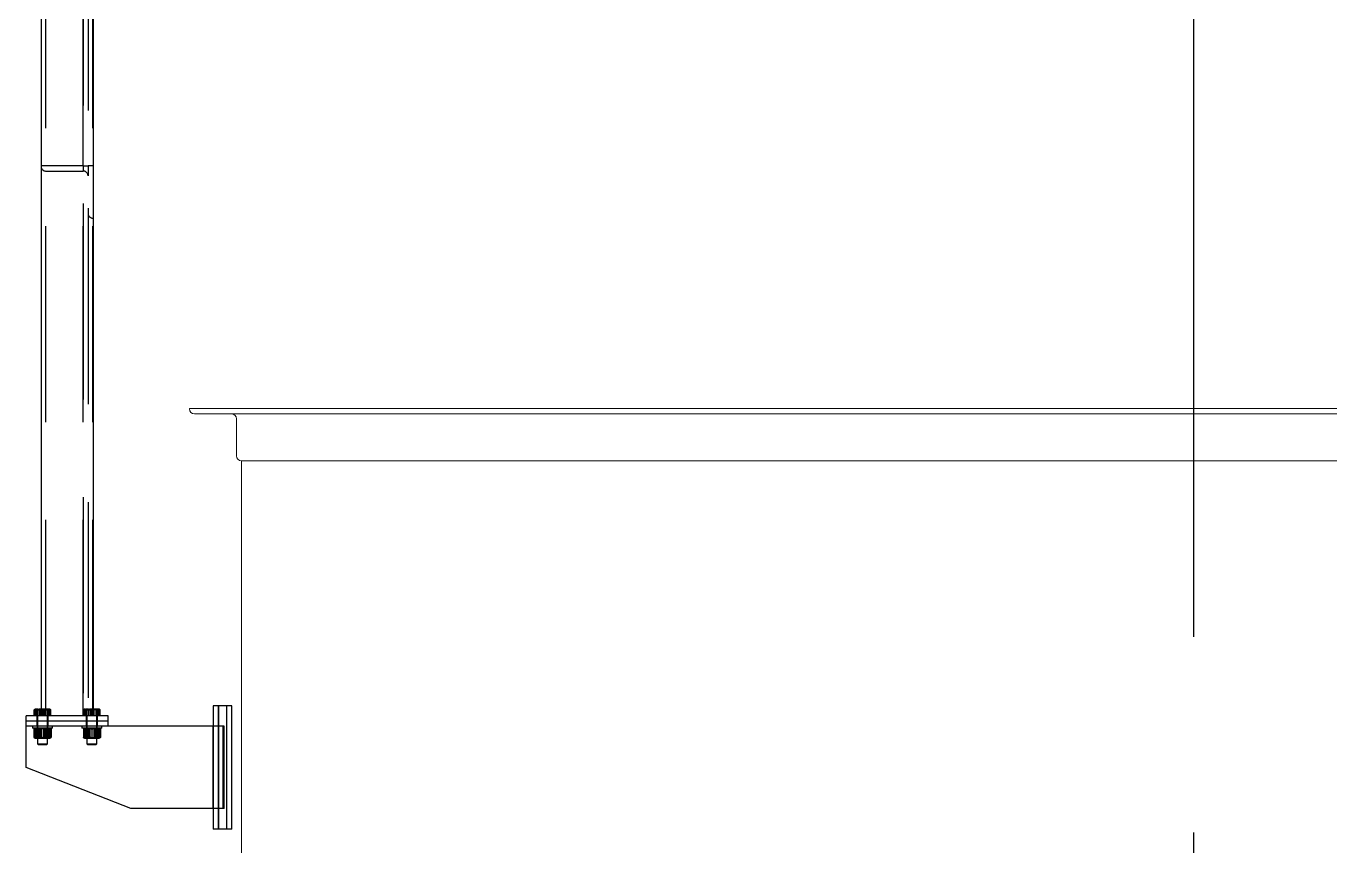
# Model space of a CAD drawing. Header units: metres. Extents: x 0 to 63075, y 0 to 44550.
# Drawn here: x 41104 to 42689, y 33520 to 34517 of the extents above; entities that cross this region are included whole.
import ezdxf

# ---------------------------------------------------------------- set-up
doc = ezdxf.new("R2010")
doc.units = ezdxf.units.M
doc.header["$LTSCALE"] = 75
doc.linetypes.add('CENTER2', pattern=[28.575, 19.05, -3.175, 3.175, -3.175])
doc.linetypes.add('HIDDEN2', pattern=[4.7625, 3.175, -1.5875])
for name, color, linetype in [('SC1', 7, 'CENTER2'), ('SDM', 7, 'Continuous'), ('SL1', 8, 'Continuous'), ('SL4', 4, 'Continuous'), ('ST1', 7, 'HIDDEN2')]:
    doc.layers.add(name, color=color, linetype=linetype)

# ---------------------------------------------------------------- blocks, each defined once
blk = doc.blocks.new('A$C5138bbe7')
at = {"layer": 'SL1', "lineweight": 0, "extrusion": (-6.89019e-16, 1, 0)}
for p, q in [((28891.2, 6621.7), (31110.5, 6621.7)), ((28891.2, 6621.7), (28891.2, 6621.3)), ((31093, 6615.3), (28897.2, 6615.3)), ((28948.4, 6609), (28948.4, 6564.2)), ((28954.4, 6558.2), (30936, 6558.2)), ((28954.7, 4821.7), (28954.7, 6558.2))]:
    blk.add_line(p, q, dxfattribs=at)
at = {"layer": 'SL1', "lineweight": 0, "extrusion": (0, 0, -1)}
for centre, radius, start, end in [((-28897.2, 6621.3), 6, 270, 0), ((-28942, 6609), 6.35, 90, 180), ((-28954.4, 6564.2), 6, 270, 0)]:
    blk.add_arc(centre, radius, start, end, dxfattribs=at)
blk = doc.blocks.new('A$C6e6623c1')
at = {"layer": 'SL4'}
for p, q in [((3849, 1481.4), (3849, 145.6)), ((3912.5, 1481.4), (3912.5, 145.6)), ((3840.4, 137.7), (3840.4, 144.8)), ((3841.7, 145.6), (3840.9, 145.2)), ((3841.7, 145.6), (3846.2, 145.6)), ((3841.7, 137.7), (3841.7, 144.8)), ((3855.2, 145.6), (3846.2, 145.6)), ((3850.7, 137.7), (3850.7, 144.8)), ((3859.7, 145.6), (3855.2, 145.6)), ((3859.7, 137.7), (3859.7, 144.8)), ((3900.9, 137.7), (3900.9, 144.8)), ((3901.7, 145.6), (3901.6, 145.6)), ((3901.9, 145.6), (3901.7, 145.6)), ((3901.9, 145.6), (3907.8, 145.6)), ((3902.9, 137.7), (3902.9, 144.8)), ((3916.6, 145.6), (3907.8, 145.6)), ((3912.7, 137.7), (3912.7, 144.8)), ((3919.7, 145.6), (3916.6, 145.6)), ((3919.9, 145.6), (3919.7, 145.6)), ((3920.5, 145.2), (3919.9, 145.6)), ((3920.5, 144.8), (3919.9, 145.5)), ((3920.5, 137.7), (3920.5, 144.8)), ((3921, 137.7), (3921, 144.8)), ((4058.1, 150), (4058.1, 125)), ((4058.6, 150), (4058.1, 150)), ((4058.6, 0), (4058.6, 150)), ((4064.2, 150), (4058.6, 150)), ((3830.7, 131.3), (3830.7, 137.7)), ((3930.7, 137.7), (3830.7, 137.7)), ((3830.7, 125), (3830.7, 131.3)), ((3930.7, 131.3), (3830.7, 131.3)), ((3930.7, 131.3), (3930.7, 137.7)), ((3930.7, 125), (3930.7, 131.3)), ((3830.7, 75), (3830.7, 125)), ((3930.7, 125), (3830.7, 125)), ((3838.7, 125), (3838.7, 122.5)), ((3862.7, 122.5), (3838.7, 122.5)), ((3841.7, 122.5), (3840.3, 121.7)), ((3840.3, 121.7), (3840.3, 111.3)), ((3840.3, 111.3), (3841.7, 110.5)), ((3845.5, 121.7), (3845.5, 111.3)), ((3855.9, 121.7), (3855.9, 111.3)), ((3861.1, 121.7), (3859.7, 122.5)), ((3859.7, 110.5), (3861.1, 111.3)), ((3861.1, 121.7), (3861.1, 111.3)), ((3862.7, 122.5), (3862.7, 125)), ((3898.7, 125), (3898.7, 122.5)), ((3898.9, 122.5), (3898.7, 122.5)), ((3922.7, 122.5), (3898.9, 122.5)), ((3901.2, 122.2), (3900.5, 121.7)), ((3900.5, 121.7), (3900.5, 111.3)), ((3901.2, 110.8), (3900.5, 111.3)), ((3901.7, 122.5), (3901.2, 122.2)), ((3907.3, 121.7), (3907.3, 111.3)), ((3917.5, 121.7), (3917.5, 111.3)), ((3920.3, 122.2), (3919.7, 122.5)), ((3920.3, 122.2), (3920.9, 121.7)), ((3920.9, 121.7), (3920.9, 111.3)), ((3922.7, 122.5), (3922.7, 125)), ((4058.2, 125), (3930.7, 125)), ((4058.2, 25), (4058.2, 125)), ((3841.7, 110.5), (3842.9, 110.5)), ((3850.7, 110.5), (3842.9, 110.5)), ((3844.7, 110.5), (3844.7, 103.7)), ((3844.7, 103.7), (3845.7, 102.7)), ((3844.7, 103.7), (3856.7, 103.7)), ((3845.7, 102.7), (3855.8, 102.7)), ((3850.7, 110.5), (3858.5, 110.5)), ((3855.8, 102.7), (3856.7, 103.7)), ((3856.7, 103.7), (3856.7, 110.5)), ((3858.5, 110.5), (3859.7, 110.5)), ((3901.2, 110.8), (3901.7, 110.5)), ((3901.7, 110.5), (3903.9, 110.5)), ((3912.4, 110.5), (3903.9, 110.5)), ((3904.7, 110.5), (3904.7, 103.7)), ((3904.7, 103.7), (3905.7, 102.7)), ((3904.7, 103.7), (3916.7, 103.7)), ((3905.7, 102.7), (3915.8, 102.7)), ((3912.4, 110.5), (3919.2, 110.5)), ((3915.8, 102.7), (3916.7, 103.7)), ((3916.7, 103.7), (3916.7, 110.5)), ((3919.2, 110.5), (3919.7, 110.5)), ((3919.7, 110.5), (3920.3, 110.8)), ((3958.2, 25), (3830.7, 75)), ((4058.2, 25), (3958.2, 25)), ((4058.1, 25), (4058.1, 0)), ((4058.6, 0), (4058.1, 0)), ((4064.2, 0), (4058.6, 0))]:
    blk.add_line(p, q, dxfattribs=at)
for points, knots in [([(3840.4, 144.8), (3840.5, 144.9), (3841, 145.3), (3841.4, 145.3), (3841.7, 145.4)], [0, 0, 0, 0, 0.30465, 1, 1, 1, 1]), ([(3841.7, 144.8), (3842.5, 145.1), (3843.9, 145.5), (3845.5, 145.6), (3846.2, 145.6)], [0, 0, 0, 0, 0.495458, 1, 1, 1, 1]), ([(3841.7, 145.6), (3841.7, 145.6), (3841.7, 145.6), (3841.7, 145.2), (3841.7, 144.8)], [0, 0, 0, 0, 0.220364, 1, 1, 1, 1]), ([(3846.2, 145.6), (3846.3, 145.6), (3847.1, 145.6), (3848.7, 145.5), (3850, 145.1), (3850.7, 144.8)], [0, 0, 0, 0, 0.07009, 0.530784, 1, 1, 1, 1]), ([(3850.7, 144.8), (3851.5, 145.1), (3852.9, 145.5), (3854.5, 145.6), (3855.2, 145.6)], [0, 0, 0, 0, 0.495458, 1, 1, 1, 1]), ([(3855.2, 145.6), (3855.3, 145.6), (3856.1, 145.6), (3857.7, 145.5), (3859, 145.1), (3859.7, 144.8)], [0, 0, 0, 0, 0.07009, 0.530784, 1, 1, 1, 1]), ([(3859.7, 144.8), (3859.7, 145.2), (3859.7, 145.6), (3859.7, 145.6), (3859.7, 145.6)], [0, 0, 0, 0, 0.779636, 1, 1, 1, 1]), ([(3900.9, 144.8), (3901, 144.9), (3901.3, 145.4), (3901.6, 145.5), (3901.9, 145.6)], [0, 0, 0, 0, 0.196353, 1, 1, 1, 1]), ([(3901.9, 145.6), (3902, 145.6), (3902.3, 145.6), (3902.6, 145.2), (3902.9, 144.8)], [0, 0, 0, 0, 0.220364, 1, 1, 1, 1]), ([(3902.9, 144.8), (3903.7, 145.1), (3905.3, 145.5), (3906.9, 145.6), (3907.8, 145.6)], [0, 0, 0, 0, 0.495458, 1, 1, 1, 1]), ([(3907.8, 145.6), (3907.9, 145.6), (3908.8, 145.6), (3910.4, 145.5), (3911.9, 145.1), (3912.7, 144.8)], [0, 0, 0, 0, 0.07009, 0.5307844, 1, 1, 1, 1]), ([(3912.7, 144.8), (3913.3, 145.1), (3914.6, 145.5), (3915.9, 145.6), (3916.6, 145.6)], [0, 0, 0, 0, 0.495458, 1, 1, 1, 1]), ([(3916.6, 145.6), (3916.7, 145.6), (3917.4, 145.6), (3918.7, 145.5), (3919.9, 145.1), (3920.5, 144.8)], [0, 0, 0, 0, 0.07009, 0.530784, 1, 1, 1, 1]), ([(3919.9, 145.4), (3920, 145.4), (3920.4, 145.3), (3920.7, 145.1), (3921, 144.8)], [0, 0, 0, 0, 0.1355705, 1, 1, 1, 1]), ([(3840.3, 121.7), (3840.8, 121.9), (3841.6, 122.4), (3842.5, 122.5), (3842.9, 122.5)], [0, 0, 0, 0, 0.495458, 1, 1, 1, 1]), ([(3840.3, 111.3), (3840.8, 111.1), (3841.6, 110.6), (3842.5, 110.5), (3842.9, 110.5)], [0, 0, 0, 0, 0.495458, 1, 1, 1, 1]), ([(3842.9, 122.5), (3843, 122.5), (3843.5, 122.5), (3844.3, 122.3), (3845.1, 121.9), (3845.5, 121.7)], [0, 0, 0, 0, 0.07009, 0.530784, 1, 1, 1, 1]), ([(3842.9, 110.5), (3843, 110.5), (3843.5, 110.5), (3844.3, 110.7), (3845.1, 111.1), (3845.5, 111.3)], [0, 0, 0, 0, 0.07009, 0.530784, 1, 1, 1, 1]), ([(3850.7, 122.5), (3850.3, 122.5), (3848.5, 122.4), (3846.8, 122), (3845.5, 121.7)], [0, 0, 0, 0, 0.268634, 1, 1, 1, 1]), ([(3850.7, 110.5), (3850.3, 110.5), (3848.5, 110.6), (3846.8, 111), (3845.5, 111.3)], [0, 0, 0, 0, 0.268634, 1, 1, 1, 1]), ([(3855.9, 121.7), (3855.5, 121.8), (3853.8, 122.3), (3852, 122.4), (3850.7, 122.5)], [0, 0, 0, 0, 0.257551, 1, 1, 1, 1]), ([(3855.9, 111.3), (3855.5, 111.2), (3853.8, 110.7), (3852, 110.6), (3850.7, 110.5)], [0, 0, 0, 0, 0.257551, 1, 1, 1, 1]), ([(3855.9, 121.7), (3856.3, 121.9), (3857.2, 122.4), (3858.1, 122.5), (3858.5, 122.5)], [0, 0, 0, 0, 0.495458, 1, 1, 1, 1]), ([(3855.9, 111.3), (3856.3, 111.1), (3857.2, 110.6), (3858.1, 110.5), (3858.5, 110.5)], [0, 0, 0, 0, 0.495458, 1, 1, 1, 1]), ([(3858.5, 122.5), (3858.6, 122.5), (3859, 122.5), (3859.9, 122.3), (3860.7, 121.9), (3861.1, 121.7)], [0, 0, 0, 0, 0.07009, 0.530784, 1, 1, 1, 1]), ([(3858.5, 110.5), (3858.6, 110.5), (3859, 110.5), (3859.9, 110.7), (3860.7, 111.1), (3861.1, 111.3)], [0, 0, 0, 0, 0.07009, 0.530784, 1, 1, 1, 1]), ([(3900.5, 121.7), (3901.1, 121.9), (3902.2, 122.4), (3903.3, 122.5), (3903.9, 122.5)], [0, 0, 0, 0, 0.495458, 1, 1, 1, 1]), ([(3900.5, 111.3), (3901.1, 111.1), (3902.2, 110.6), (3903.3, 110.5), (3903.9, 110.5)], [0, 0, 0, 0, 0.495458, 1, 1, 1, 1]), ([(3903.9, 122.5), (3904, 122.5), (3904.6, 122.5), (3905.8, 122.3), (3906.8, 121.9), (3907.3, 121.7)], [0, 0, 0, 0, 0.07009, 0.530784, 1, 1, 1, 1]), ([(3903.9, 110.5), (3904, 110.5), (3904.6, 110.5), (3905.8, 110.7), (3906.8, 111.1), (3907.3, 111.3)], [0, 0, 0, 0, 0.07009, 0.530784, 1, 1, 1, 1]), ([(3912.4, 122.5), (3912, 122.5), (3910.2, 122.4), (3908.5, 122), (3907.3, 121.7)], [0, 0, 0, 0, 0.268634, 1, 1, 1, 1]), ([(3912.4, 110.5), (3912, 110.5), (3910.2, 110.6), (3908.5, 111), (3907.3, 111.3)], [0, 0, 0, 0, 0.268634, 1, 1, 1, 1]), ([(3917.5, 121.7), (3917.1, 121.8), (3915.4, 122.3), (3913.7, 122.4), (3912.4, 122.5)], [0, 0, 0, 0, 0.257551, 1, 1, 1, 1]), ([(3917.5, 111.3), (3917.1, 111.2), (3915.4, 110.7), (3913.7, 110.6), (3912.4, 110.5)], [0, 0, 0, 0, 0.257551, 1, 1, 1, 1]), ([(3917.5, 121.7), (3917.8, 121.9), (3918.4, 122.4), (3918.9, 122.5), (3919.2, 122.5)], [0, 0, 0, 0, 0.495458, 1, 1, 1, 1]), ([(3917.5, 111.3), (3917.8, 111.1), (3918.4, 110.6), (3918.9, 110.5), (3919.2, 110.5)], [0, 0, 0, 0, 0.495458, 1, 1, 1, 1]), ([(3919.2, 110.5), (3919.3, 110.5), (3919.6, 110.5), (3920.2, 110.7), (3920.7, 111.1), (3920.9, 111.3)], [0, 0, 0, 0, 0.07009, 0.530784, 1, 1, 1, 1])]:
    blk.add_open_spline(points, degree=3, knots=knots, dxfattribs=at)
at = {"layer": 'ST1'}
for p, q in [((3854.8, 137.7), (3854.8, 1475)), ((3900.3, 1475), (3900.3, 137.7)), ((3900.3, 806.3), (3900.3, 1475)), ((3906.1, 1469.2), (3906.1, 137.7)), ((3912, 137.7), (3912, 1417.8)), ((3900.3, 806.3), (3849, 806.3)), ((3854.8, 800), (3900.3, 800)), ((3900.3, 806.3), (3900.3, 800)), ((3900.3, 806.3), (3906.1, 806.3)), ((3900.3, 137.7), (3900.3, 800)), ((3906.1, 806.3), (3906.1, 794.2)), ((3912.5, 806.3), (3906.1, 806.3)), ((3912, 742.9), (3912.5, 742.9)), ((3840.7, 137.7), (3840.7, 144.8)), ((3841, 137.7), (3841, 144.8)), ((3841.7, 145.4), (3842.5, 145.6)), ((3842.7, 137.7), (3842.7, 144.8)), ((3843.3, 137.7), (3843.3, 144.8)), ((3844.5, 137.7), (3844.5, 144.8)), ((3846.6, 137.7), (3846.6, 144.8)), ((3848.1, 137.7), (3848.1, 144.8)), ((3849, 145.6), (3849, 137.7)), ((3849, 137.7), (3849, 144.8)), ((3852.4, 137.7), (3852.4, 144.8)), ((3853.4, 137.7), (3853.4, 144.8)), ((3854.8, 137.7), (3854.8, 144.8)), ((3856.9, 137.7), (3856.9, 144.8)), ((3858.1, 137.7), (3858.1, 144.8)), ((3858.8, 137.7), (3858.8, 144.8)), ((3860, 145.5), (3859.4, 145.6)), ((3860.5, 145.2), (3859.7, 145.6)), ((3860.4, 137.7), (3860.4, 144.8)), ((3860.8, 137.7), (3860.8, 144.8)), ((3861, 137.7), (3861, 144.8)), ((3901.2, 145.2), (3900.4, 144.8)), ((3900.4, 137.7), (3900.4, 144.8)), ((3900.4, 137.7), (3900.4, 144.8)), ((3901.6, 145.6), (3900.9, 145.2)), ((3901.4, 137.7), (3901.4, 144.8)), ((3902.1, 137.7), (3902.1, 144.8)), ((3904.2, 145), (3904.5, 144.8)), ((3904.5, 137.7), (3904.5, 144.8)), ((3904.5, 137.7), (3904.5, 144.8)), ((3906.6, 137.7), (3906.6, 144.8)), ((3906.6, 137.7), (3906.6, 144.8)), ((3911.8, 145.6), (3908, 145.2)), ((3908.8, 137.7), (3908.8, 144.8)), ((3910.1, 137.7), (3910.1, 144.8)), ((3911.3, 145.5), (3914.8, 144.8)), ((3911.4, 137.7), (3911.4, 144.8)), ((3912.5, 145.6), (3912.5, 137.7)), ((3914.8, 137.7), (3914.8, 144.8)), ((3914.8, 137.7), (3914.8, 144.8)), ((3917.2, 145), (3917, 144.8)), ((3917, 137.7), (3917, 144.8)), ((3917, 137.7), (3917, 144.8)), ((3918.6, 137.7), (3918.6, 144.8)), ((3919.4, 137.7), (3919.4, 144.8)), ((3919.7, 145.6), (3919.7, 145.6)), ((3920, 137.7), (3920, 144.8)), ((3921, 137.7), (3921, 144.8)), ((4065, 150), (4064.2, 150)), ((4064.4, 150), (4064.4, 0)), ((4065, 0), (4065, 150)), ((4081.1, 150), (4065, 150)), ((4074.9, 0), (4074.9, 150)), ((4081.1, 0), (4081.1, 150)), ((3843.7, 137.7), (3843.7, 131.3)), ((3843.7, 131.3), (3843.7, 125)), ((3844.7, 137.7), (3844.7, 110.5)), ((3856.7, 110.5), (3856.7, 137.7)), ((3857.7, 131.3), (3857.7, 137.7)), ((3857.7, 125), (3857.7, 131.3)), ((3903.7, 137.7), (3903.7, 131.3)), ((3903.7, 131.3), (3903.7, 125)), ((3904.7, 137.7), (3904.7, 110.5)), ((3916.7, 110.5), (3916.7, 137.7)), ((3917.7, 131.3), (3917.7, 137.7)), ((3917.7, 125), (3917.7, 131.3)), ((3840.5, 121.7), (3840.5, 111.3)), ((3840.7, 121.7), (3840.7, 111.3)), ((3841.2, 121.7), (3841.2, 111.3)), ((3842.4, 121.7), (3842.4, 111.3)), ((3843.4, 121.7), (3843.4, 111.3)), ((3844.1, 121.7), (3844.1, 111.3)), ((3844.2, 125), (3844.2, 122.5)), ((3850.7, 122.5), (3844.7, 122.5)), ((3844.7, 122.5), (3844.7, 122.5)), ((3844.7, 122.5), (3845.6, 121.8)), ((3845.6, 111.1), (3844.7, 110.5)), ((3855.8, 121.8), (3845.6, 121.8)), ((3845.6, 121.8), (3845.6, 111.1)), ((3845.6, 111.1), (3850.7, 111.1)), ((3847.1, 121.7), (3847.1, 111.3)), ((3848, 121.7), (3848, 111.3)), ((3849.5, 121.7), (3849.5, 111.3)), ((3856.7, 122.5), (3850.7, 122.5)), ((3850.7, 111.1), (3855.8, 111.1)), ((3851.9, 121.7), (3851.9, 111.3)), ((3853.5, 121.7), (3853.5, 111.3)), ((3854.4, 121.7), (3854.4, 111.3)), ((3855.8, 121.8), (3856.7, 122.5)), ((3855.8, 111.1), (3855.8, 121.8)), ((3856.7, 110.5), (3855.8, 111.1)), ((3856.7, 122.5), (3856.7, 122.5)), ((3858.7, 122.3), (3857.1, 122.5)), ((3857.2, 122.5), (3857.2, 125)), ((3857.3, 121.7), (3857.3, 111.3)), ((3858, 121.7), (3858, 111.3)), ((3859.1, 121.7), (3859.1, 111.3)), ((3860.8, 121.7), (3859.2, 122.2)), ((3860.8, 111.3), (3859.2, 110.8)), ((3860.3, 121.7), (3860.3, 111.3)), ((3860.8, 121.7), (3860.8, 111.3)), ((3861, 121.7), (3861, 111.3)), ((3900.4, 121.7), (3900.4, 111.3)), ((3901.2, 122.2), (3900.7, 121.9)), ((3900.7, 111.1), (3901.2, 110.8)), ((3901.2, 121.7), (3901.2, 111.3)), ((3901.2, 121.7), (3901.2, 111.3)), ((3902.6, 121.8), (3902.4, 121.7)), ((3902.4, 121.7), (3902.4, 111.3)), ((3902.4, 121.7), (3902.4, 111.3)), ((3902.6, 111.2), (3902.4, 111.3)), ((3903.9, 121.7), (3903.9, 111.3)), ((3904.2, 125), (3904.2, 122.5)), ((3911.9, 122.5), (3904.7, 122.5)), ((3904.7, 122.5), (3905.6, 121.8)), ((3904.7, 122.5), (3904.7, 122.5)), ((3905.6, 111.1), (3904.7, 110.5)), ((3905, 121.7), (3905, 111.3)), ((3915.8, 121.8), (3905.6, 121.8)), ((3905.6, 121.8), (3905.6, 111.1)), ((3905.6, 111.1), (3911.7, 111.1)), ((3906.1, 121.7), (3906.1, 111.3)), ((3908.2, 122.1), (3909.5, 121.7)), ((3908.2, 110.9), (3909.5, 111.3)), ((3909.5, 121.7), (3909.9, 121.8)), ((3909.5, 121.7), (3909.5, 111.3)), ((3909.5, 121.7), (3909.5, 111.3)), ((3909.5, 111.3), (3909.9, 111.2)), ((3912, 121.7), (3911.6, 121.8)), ((3912, 111.3), (3911.6, 111.2)), ((3911.7, 111.1), (3915.8, 111.1)), ((3916.7, 122.5), (3911.9, 122.5)), ((3912, 121.7), (3912, 111.3)), ((3912, 121.7), (3912, 111.3)), ((3914.1, 121.7), (3914.1, 111.3)), ((3915.3, 121.7), (3915.3, 111.3)), ((3915.8, 121.8), (3916.7, 122.5)), ((3915.8, 111.1), (3915.8, 121.8)), ((3916.7, 110.5), (3915.8, 111.1)), ((3916.5, 121.7), (3916.5, 111.3)), ((3916.7, 122.5), (3916.7, 122.5)), ((3917.2, 122.5), (3917.2, 125)), ((3919.5, 122.3), (3918.2, 122.5)), ((3918.8, 121.8), (3919, 121.7)), ((3918.8, 111.2), (3919, 111.3)), ((3919, 121.7), (3919, 111.3)), ((3919.1, 121.7), (3919, 121.7)), ((3919, 121.7), (3919, 111.3)), ((3919.1, 111.3), (3919, 111.3)), ((3921.1, 121.7), (3919.8, 122.2)), ((3921.1, 111.3), (3919.8, 110.8)), ((3920.8, 121.9), (3920.3, 122.2)), ((3920.3, 121.7), (3920.3, 111.3)), ((3920.3, 121.7), (3920.3, 111.3)), ((3920.3, 110.8), (3920.8, 111.1)), ((3921.1, 121.7), (3921.1, 111.3)), ((4058.1, 25), (4058.1, 125)), ((4058.1, 125), (4058.1, 25)), ((4070.5, 125), (4058.2, 125)), ((4070.5, 25), (4070.5, 125)), ((4071.5, 125), (4070.5, 125)), ((4071.5, 25), (4071.5, 125)), ((3858.7, 110.7), (3857.1, 110.5)), ((3919.5, 110.7), (3918.2, 110.5)), ((4070.5, 25), (4058.2, 25)), ((4071.5, 25), (4070.5, 25)), ((4065, 0), (4064.2, 0)), ((4081.1, 0), (4065, 0))]:
    blk.add_line(p, q, dxfattribs=at)
for centre, start, end in [((3854.8, 805.9), 180, 270), ((3900.3, 794.2), 0, 90), ((3912, 748.7), 180, 270)]:
    blk.add_arc(centre, 5.85, start, end, dxfattribs=at)
for points, knots in [([(3843.5, 145.6), (3843.4, 145.6), (3842.9, 145.6), (3841.8, 145.5), (3840.9, 145.1), (3840.4, 144.8)], [0, 0, 0, 0, 0.07009, 0.530784, 1, 1, 1, 1]), ([(3844.4, 145.6), (3844.3, 145.6), (3843.6, 145.6), (3842.4, 145.5), (3841.3, 145.1), (3840.7, 144.8)], [0, 0, 0, 0, 0.07009, 0.530784, 1, 1, 1, 1]), ([(3841, 144.8), (3841.3, 144.9), (3842.6, 145.4), (3843.9, 145.5), (3845, 145.6)], [0, 0, 0, 0, 0.196353, 1, 1, 1, 1]), ([(3842.7, 144.8), (3842.5, 145.1), (3842.3, 145.5), (3842, 145.6), (3841.8, 145.6)], [0, 0, 0, 0, 0.495458, 1, 1, 1, 1]), ([(3842, 145.6), (3842.1, 145.6), (3842.3, 145.6), (3842.7, 145.5), (3843.1, 145.1), (3843.3, 144.8)], [0, 0, 0, 0, 0.07009, 0.5307844, 1, 1, 1, 1]), ([(3842.5, 145.6), (3842.6, 145.6), (3843.3, 145.6), (3844, 145.2), (3844.5, 144.8)], [0, 0, 0, 0, 0.220364, 1, 1, 1, 1]), ([(3847.5, 145.6), (3847.4, 145.6), (3846.6, 145.6), (3844.9, 145.5), (3843.4, 145.1), (3842.7, 144.8)], [0, 0, 0, 0, 0.07009, 0.530784, 1, 1, 1, 1]), ([(3843.3, 144.8), (3843.7, 144.9), (3845.3, 145.4), (3847, 145.5), (3848.4, 145.6)], [0, 0, 0, 0, 0.196353, 1, 1, 1, 1]), ([(3846.6, 144.8), (3846.1, 145.1), (3845.1, 145.5), (3844, 145.6), (3843.5, 145.6)], [0, 0, 0, 0, 0.495458, 1, 1, 1, 1]), ([(3848.1, 144.8), (3847.5, 145.1), (3846.3, 145.5), (3845, 145.6), (3844.4, 145.6)], [0, 0, 0, 0, 0.495458, 1, 1, 1, 1]), ([(3844.5, 144.8), (3845.4, 145.1), (3847, 145.5), (3848.8, 145.6), (3849.7, 145.6)], [0, 0, 0, 0, 0.495458, 1, 1, 1, 1]), ([(3845, 145.6), (3845.3, 145.6), (3846.7, 145.6), (3848, 145.2), (3849, 144.8)], [0, 0, 0, 0, 0.220364, 1, 1, 1, 1]), ([(3851.8, 145.6), (3851.7, 145.6), (3850.7, 145.6), (3849, 145.5), (3847.4, 145.1), (3846.6, 144.8)], [0, 0, 0, 0, 0.07009, 0.530784, 1, 1, 1, 1]), ([(3852.4, 144.8), (3851.6, 145.1), (3850, 145.5), (3848.4, 145.6), (3847.5, 145.6)], [0, 0, 0, 0, 0.495458, 1, 1, 1, 1]), ([(3853.1, 145.6), (3851.7, 145.5), (3850, 145.4), (3848.4, 144.9), (3848.1, 144.8)], [0, 0, 0, 0, 0.803647, 1, 1, 1, 1]), ([(3848.4, 145.6), (3848.7, 145.6), (3850.4, 145.6), (3852.1, 145.2), (3853.4, 144.8)], [0, 0, 0, 0, 0.220364, 1, 1, 1, 1]), ([(3849, 144.8), (3849.8, 145.1), (3851.4, 145.5), (3853.1, 145.6), (3853.9, 145.6)], [0, 0, 0, 0, 0.495458, 1, 1, 1, 1]), ([(3849.7, 145.6), (3849.8, 145.6), (3850.7, 145.6), (3852.5, 145.5), (3854, 145.1), (3854.8, 144.8)], [0, 0, 0, 0, 0.07009, 0.530784, 1, 1, 1, 1]), ([(3856.9, 144.8), (3856.1, 145.1), (3854.4, 145.5), (3852.7, 145.6), (3851.8, 145.6)], [0, 0, 0, 0, 0.495458, 1, 1, 1, 1]), ([(3856.4, 145.6), (3855.3, 145.5), (3854, 145.4), (3852.7, 144.9), (3852.4, 144.8)], [0, 0, 0, 0, 0.803647, 1, 1, 1, 1]), ([(3858.1, 144.8), (3856.8, 145.2), (3855.2, 145.6), (3853.5, 145.6), (3853.1, 145.6)], [0, 0, 0, 0, 0.779636, 1, 1, 1, 1]), ([(3853.4, 144.8), (3854, 145.1), (3855.2, 145.5), (3856.4, 145.6), (3857.1, 145.6)], [0, 0, 0, 0, 0.495458, 1, 1, 1, 1]), ([(3853.9, 145.6), (3854, 145.6), (3854.9, 145.6), (3856.5, 145.5), (3858, 145.1), (3858.8, 144.8)], [0, 0, 0, 0, 0.07009, 0.530784, 1, 1, 1, 1]), ([(3854.8, 144.8), (3855.3, 145.1), (3856.4, 145.5), (3857.4, 145.6), (3857.9, 145.6)], [0, 0, 0, 0, 0.495458, 1, 1, 1, 1]), ([(3860.4, 144.8), (3859.4, 145.2), (3858.1, 145.6), (3856.7, 145.6), (3856.4, 145.6)], [0, 0, 0, 0, 0.7796361, 1, 1, 1, 1]), ([(3859, 145.6), (3858.4, 145.5), (3857.7, 145.4), (3857.1, 144.9), (3856.9, 144.8)], [0, 0, 0, 0, 0.803647, 1, 1, 1, 1]), ([(3857.1, 145.6), (3857.1, 145.6), (3857.8, 145.6), (3859.1, 145.5), (3860.2, 145.1), (3860.8, 144.8)], [0, 0, 0, 0, 0.07009, 0.530784, 1, 1, 1, 1]), ([(3857.9, 145.6), (3858, 145.6), (3858.6, 145.6), (3859.6, 145.5), (3860.6, 145.1), (3861, 144.8)], [0, 0, 0, 0, 0.07009, 0.530784, 1, 1, 1, 1]), ([(3859.4, 145.6), (3859.4, 145.6), (3859.2, 145.6), (3858.7, 145.5), (3858.3, 145.1), (3858.1, 144.8)], [0, 0, 0, 0, 0.07009, 0.530784, 1, 1, 1, 1]), ([(3858.8, 144.8), (3858.9, 145.1), (3859.2, 145.5), (3859.5, 145.6), (3859.6, 145.6)], [0, 0, 0, 0, 0.495458, 1, 1, 1, 1]), ([(3861, 144.8), (3860.5, 145.2), (3859.8, 145.6), (3859.1, 145.6), (3859, 145.6)], [0, 0, 0, 0, 0.779636, 1, 1, 1, 1]), ([(3900.4, 144.8), (3900.6, 144.9), (3901.6, 145.4), (3902.7, 145.5), (3903.5, 145.6)], [0, 0, 0, 0, 0.196353, 1, 1, 1, 1]), ([(3902.4, 145.6), (3902.4, 145.6), (3902, 145.6), (3901.3, 145.5), (3900.7, 145.1), (3900.4, 144.8)], [0, 0, 0, 0, 0.07009, 0.5307844, 1, 1, 1, 1]), ([(3904.8, 145.6), (3904.7, 145.6), (3904, 145.6), (3902.7, 145.5), (3901.5, 145.1), (3900.9, 144.8)], [0, 0, 0, 0, 0.07009, 0.5307844, 1, 1, 1, 1]), ([(3901.4, 144.8), (3901.5, 145.1), (3901.6, 145.5), (3901.7, 145.6), (3901.7, 145.6)], [0, 0, 0, 0, 0.495458, 1, 1, 1, 1]), ([(3905.7, 145.6), (3905.6, 145.6), (3904.9, 145.6), (3903.4, 145.5), (3902.1, 145.1), (3901.4, 144.8)], [0, 0, 0, 0, 0.07009, 0.530784, 1, 1, 1, 1]), ([(3901.7, 145.6), (3901.8, 145.6), (3901.8, 145.6), (3901.9, 145.5), (3902, 145.1), (3902.1, 144.8)], [0, 0, 0, 0, 0.07009, 0.530784, 1, 1, 1, 1]), ([(3902.1, 144.8), (3902.4, 144.9), (3903.9, 145.4), (3905.5, 145.5), (3906.7, 145.6)], [0, 0, 0, 0, 0.196353, 1, 1, 1, 1]), ([(3904.5, 144.8), (3904.2, 145.1), (3903.5, 145.5), (3902.8, 145.6), (3902.4, 145.6)], [0, 0, 0, 0, 0.495458, 1, 1, 1, 1]), ([(3903.5, 145.6), (3903.8, 145.6), (3904.8, 145.6), (3905.8, 145.2), (3906.6, 144.8)], [0, 0, 0, 0, 0.2203639, 1, 1, 1, 1]), ([(3909.6, 145.6), (3909.5, 145.6), (3908.6, 145.6), (3906.9, 145.5), (3905.3, 145.1), (3904.5, 144.8)], [0, 0, 0, 0, 0.07009, 0.530784, 1, 1, 1, 1]), ([(3906.6, 144.8), (3906.1, 145.1), (3905.4, 145.4), (3904.7, 145.5), (3904.5, 145.5)], [0, 0, 0, 0, 0.723896, 1, 1, 1, 1]), ([(3904.5, 144.8), (3904.8, 145), (3905.2, 145.1), (3905.7, 145.1), (3905.8, 145.2)], [0, 0, 0, 0, 0.752216, 1, 1, 1, 1]), ([(3908.8, 144.8), (3908.1, 145.1), (3906.8, 145.5), (3905.5, 145.6), (3904.8, 145.6)], [0, 0, 0, 0, 0.495458, 1, 1, 1, 1]), ([(3910.1, 144.8), (3909.4, 145.1), (3907.9, 145.5), (3906.5, 145.6), (3905.7, 145.6)], [0, 0, 0, 0, 0.495458, 1, 1, 1, 1]), ([(3906.6, 144.8), (3907.5, 145.1), (3909.2, 145.5), (3910.9, 145.6), (3911.8, 145.6)], [0, 0, 0, 0, 0.495458, 1, 1, 1, 1]), ([(3906.7, 145.6), (3907.1, 145.6), (3908.7, 145.6), (3910.2, 145.2), (3911.4, 144.8)], [0, 0, 0, 0, 0.2203639, 1, 1, 1, 1]), ([(3913.7, 145.6), (3913.6, 145.6), (3912.7, 145.6), (3911, 145.5), (3909.5, 145.1), (3908.8, 144.8)], [0, 0, 0, 0, 0.07009, 0.5307844, 1, 1, 1, 1]), ([(3914.8, 144.8), (3914, 145.1), (3912.3, 145.5), (3910.5, 145.6), (3909.6, 145.6)], [0, 0, 0, 0, 0.495458, 1, 1, 1, 1]), ([(3914.7, 145.6), (3913.5, 145.5), (3911.9, 145.4), (3910.4, 144.9), (3910.1, 144.8)], [0, 0, 0, 0, 0.803647, 1, 1, 1, 1]), ([(3911.4, 144.8), (3912.1, 145.1), (3913.5, 145.5), (3915, 145.6), (3915.7, 145.6)], [0, 0, 0, 0, 0.495458, 1, 1, 1, 1]), ([(3911.8, 145.6), (3911.9, 145.6), (3912.8, 145.6), (3914.6, 145.5), (3916.2, 145.1), (3917, 144.8)], [0, 0, 0, 0, 0.07009, 0.530784, 1, 1, 1, 1]), ([(3918.6, 144.8), (3917.8, 145.1), (3916.2, 145.5), (3914.5, 145.6), (3913.7, 145.6)], [0, 0, 0, 0, 0.495458, 1, 1, 1, 1]), ([(3919.4, 144.8), (3918.2, 145.2), (3916.6, 145.6), (3915.1, 145.6), (3914.7, 145.6)], [0, 0, 0, 0, 0.779636, 1, 1, 1, 1]), ([(3917.9, 145.6), (3917.1, 145.5), (3916, 145.4), (3915, 144.9), (3914.8, 144.8)], [0, 0, 0, 0, 0.803647, 1, 1, 1, 1]), ([(3915.6, 145.2), (3915.9, 145.3), (3916.6, 145.6), (3917.4, 145.6), (3917.9, 145.6)], [0, 0, 0, 0, 0.31349, 1, 1, 1, 1]), ([(3915.7, 145.6), (3915.8, 145.6), (3916.6, 145.6), (3918.1, 145.5), (3919.4, 145.1), (3920, 144.8)], [0, 0, 0, 0, 0.07009, 0.5307844, 1, 1, 1, 1]), ([(3917, 144.8), (3917.3, 145.1), (3918, 145.5), (3918.7, 145.6), (3919, 145.6)], [0, 0, 0, 0, 0.495458, 1, 1, 1, 1]), ([(3921, 144.8), (3920.2, 145.2), (3919.2, 145.6), (3918.2, 145.6), (3917.9, 145.6)], [0, 0, 0, 0, 0.779636, 1, 1, 1, 1]), ([(3919.6, 145.6), (3919.3, 145.5), (3919, 145.4), (3918.6, 144.9), (3918.6, 144.8)], [0, 0, 0, 0, 0.803647, 1, 1, 1, 1]), ([(3919, 145.6), (3919, 145.6), (3919.4, 145.6), (3919.7, 145.5), (3919.9, 145.4)], [0, 0, 0, 0, 0.153304, 1, 1, 1, 1]), ([(3919.7, 145.6), (3919.7, 145.6), (3919.6, 145.6), (3919.5, 145.5), (3919.4, 145.1), (3919.4, 144.8)], [0, 0, 0, 0, 0.07009, 0.530784, 1, 1, 1, 1]), ([(3919.9, 145.5), (3919.9, 145.5), (3919.7, 145.7), (3919.6, 145.7), (3919.6, 145.6)], [0, 0, 0, 0, 0.3207106, 1, 1, 1, 1]), ([(3920, 144.8), (3920, 145.1), (3919.9, 145.5), (3919.8, 145.6), (3919.7, 145.6)], [0, 0, 0, 0, 0.495458, 1, 1, 1, 1]), ([(3843.8, 122.5), (3843.5, 122.5), (3842.3, 122.4), (3841.3, 122), (3840.5, 121.7)], [0, 0, 0, 0, 0.268634, 1, 1, 1, 1]), ([(3843.8, 110.5), (3843.5, 110.5), (3842.3, 110.6), (3841.3, 111), (3840.5, 111.3)], [0, 0, 0, 0, 0.268634, 1, 1, 1, 1]), ([(3840.7, 121.7), (3841.3, 121.9), (3842.5, 122.4), (3843.7, 122.5), (3844.3, 122.5)], [0, 0, 0, 0, 0.495458, 1, 1, 1, 1]), ([(3840.7, 111.3), (3841.3, 111.1), (3842.5, 110.6), (3843.7, 110.5), (3844.3, 110.5)], [0, 0, 0, 0, 0.495458, 1, 1, 1, 1]), ([(3841.1, 122.1), (3841.2, 122.2), (3841.6, 122.4), (3842, 122.5), (3842.3, 122.5)], [0, 0, 0, 0, 0.2236998, 1, 1, 1, 1]), ([(3841.2, 121.7), (3841.9, 121.9), (3843.2, 122.4), (3844.6, 122.5), (3845.3, 122.5)], [0, 0, 0, 0, 0.495458, 1, 1, 1, 1]), ([(3841.8, 122.5), (3841.8, 122.5), (3841.7, 122.5), (3841.5, 122.3), (3841.3, 121.9), (3841.2, 121.7)], [0, 0, 0, 0, 0.07009, 0.530784, 1, 1, 1, 1]), ([(3841.2, 111.3), (3841.9, 111.1), (3843.2, 110.6), (3844.6, 110.5), (3845.3, 110.5)], [0, 0, 0, 0, 0.495458, 1, 1, 1, 1]), ([(3841.8, 110.5), (3841.8, 110.5), (3841.7, 110.5), (3841.5, 110.7), (3841.3, 111.1), (3841.2, 111.3)], [0, 0, 0, 0, 0.07009, 0.530784, 1, 1, 1, 1]), ([(3842.4, 121.7), (3842.3, 121.9), (3842.1, 122.4), (3841.9, 122.5), (3841.8, 122.5)], [0, 0, 0, 0, 0.495458, 1, 1, 1, 1]), ([(3842.4, 111.3), (3842.3, 111.1), (3842.1, 110.6), (3841.9, 110.5), (3841.8, 110.5)], [0, 0, 0, 0, 0.495458, 1, 1, 1, 1]), ([(3843.4, 121.7), (3843.3, 121.8), (3842.8, 122.3), (3842.4, 122.4), (3842, 122.5)], [0, 0, 0, 0, 0.257551, 1, 1, 1, 1]), ([(3843.4, 111.3), (3843.3, 111.2), (3842.8, 110.7), (3842.4, 110.6), (3842, 110.5)], [0, 0, 0, 0, 0.257551, 1, 1, 1, 1]), ([(3842.3, 122.5), (3842.3, 122.5), (3842.7, 122.5), (3843.3, 122.3), (3843.9, 121.9), (3844.1, 121.7)], [0, 0, 0, 0, 0.07009, 0.5307844, 1, 1, 1, 1]), ([(3842.3, 110.5), (3842.3, 110.5), (3842.7, 110.5), (3843.3, 110.7), (3843.9, 111.1), (3844.1, 111.3)], [0, 0, 0, 0, 0.07009, 0.5307844, 1, 1, 1, 1]), ([(3847.2, 122.5), (3846.7, 122.5), (3845.1, 122.4), (3843.5, 122), (3842.4, 121.7)], [0, 0, 0, 0, 0.268634, 1, 1, 1, 1]), ([(3847.2, 110.5), (3846.7, 110.5), (3845.1, 110.6), (3843.5, 111), (3842.4, 111.3)], [0, 0, 0, 0, 0.268634, 1, 1, 1, 1]), ([(3848.4, 122.5), (3848.3, 122.5), (3847.4, 122.5), (3845.7, 122.3), (3844.2, 121.9), (3843.4, 121.7)], [0, 0, 0, 0, 0.07009, 0.530784, 1, 1, 1, 1]), ([(3848.4, 110.5), (3848.3, 110.5), (3847.4, 110.5), (3845.7, 110.7), (3844.2, 111.1), (3843.4, 111.3)], [0, 0, 0, 0, 0.07009, 0.530784, 1, 1, 1, 1]), ([(3847.1, 121.7), (3846.8, 121.8), (3845.7, 122.3), (3844.6, 122.4), (3843.8, 122.5)], [0, 0, 0, 0, 0.257551, 1, 1, 1, 1]), ([(3847.1, 111.3), (3846.8, 111.2), (3845.7, 110.7), (3844.6, 110.6), (3843.8, 110.5)], [0, 0, 0, 0, 0.257551, 1, 1, 1, 1]), ([(3844.1, 121.7), (3845, 121.9), (3846.7, 122.4), (3848.4, 122.5), (3849.3, 122.5)], [0, 0, 0, 0, 0.495458, 1, 1, 1, 1]), ([(3844.1, 111.3), (3845, 111.1), (3846.7, 110.6), (3848.4, 110.5), (3849.3, 110.5)], [0, 0, 0, 0, 0.495458, 1, 1, 1, 1]), ([(3844.3, 122.5), (3844.4, 122.5), (3845.1, 122.5), (3846.3, 122.3), (3847.4, 121.9), (3848, 121.7)], [0, 0, 0, 0, 0.07009, 0.530784, 1, 1, 1, 1]), ([(3844.3, 110.5), (3844.4, 110.5), (3845.1, 110.5), (3846.3, 110.7), (3847.4, 111.1), (3848, 111.3)], [0, 0, 0, 0, 0.07009, 0.530784, 1, 1, 1, 1]), ([(3845.3, 122.5), (3845.4, 122.5), (3846.2, 122.5), (3847.6, 122.3), (3848.9, 121.9), (3849.5, 121.7)], [0, 0, 0, 0, 0.07009, 0.5307844, 1, 1, 1, 1]), ([(3845.3, 110.5), (3845.4, 110.5), (3846.2, 110.5), (3847.6, 110.7), (3848.9, 111.1), (3849.5, 111.3)], [0, 0, 0, 0, 0.07009, 0.530784, 1, 1, 1, 1]), ([(3852.2, 122.5), (3852.1, 122.5), (3851.1, 122.5), (3849.4, 122.3), (3847.8, 121.9), (3847.1, 121.7)], [0, 0, 0, 0, 0.07009, 0.530784, 1, 1, 1, 1]), ([(3852.2, 110.5), (3852.1, 110.5), (3851.1, 110.5), (3849.4, 110.7), (3847.8, 111.1), (3847.1, 111.3)], [0, 0, 0, 0, 0.07009, 0.530784, 1, 1, 1, 1]), ([(3851.9, 121.7), (3851.5, 121.8), (3850, 122.3), (3848.4, 122.4), (3847.2, 122.5)], [0, 0, 0, 0, 0.257551, 1, 1, 1, 1]), ([(3851.9, 111.3), (3851.5, 111.2), (3850, 110.7), (3848.4, 110.6), (3847.2, 110.5)], [0, 0, 0, 0, 0.257551, 1, 1, 1, 1]), ([(3848, 121.7), (3848.8, 121.9), (3850.5, 122.4), (3852.2, 122.5), (3853, 122.5)], [0, 0, 0, 0, 0.495458, 1, 1, 1, 1]), ([(3848, 111.3), (3848.8, 111.1), (3850.5, 110.6), (3852.2, 110.5), (3853, 110.5)], [0, 0, 0, 0, 0.495458, 1, 1, 1, 1]), ([(3853.5, 121.7), (3852.6, 121.9), (3851, 122.4), (3849.3, 122.5), (3848.4, 122.5)], [0, 0, 0, 0, 0.495458, 1, 1, 1, 1]), ([(3853.5, 111.3), (3852.6, 111.1), (3851, 110.6), (3849.3, 110.5), (3848.4, 110.5)], [0, 0, 0, 0, 0.495458, 1, 1, 1, 1]), ([(3849.3, 122.5), (3849.4, 122.5), (3850.3, 122.5), (3852, 122.3), (3853.6, 121.9), (3854.4, 121.7)], [0, 0, 0, 0, 0.07009, 0.530784, 1, 1, 1, 1]), ([(3849.3, 110.5), (3849.4, 110.5), (3850.3, 110.5), (3852, 110.7), (3853.6, 111.1), (3854.4, 111.3)], [0, 0, 0, 0, 0.07009, 0.530784, 1, 1, 1, 1]), ([(3854.3, 122.5), (3853.9, 122.5), (3852.2, 122.4), (3850.7, 122), (3849.5, 121.7)], [0, 0, 0, 0, 0.268634, 1, 1, 1, 1]), ([(3854.3, 110.5), (3853.9, 110.5), (3852.2, 110.6), (3850.7, 111), (3849.5, 111.3)], [0, 0, 0, 0, 0.268634, 1, 1, 1, 1]), ([(3856.1, 122.5), (3856, 122.5), (3855.3, 122.5), (3853.8, 122.3), (3852.6, 121.9), (3851.9, 121.7)], [0, 0, 0, 0, 0.07009, 0.530784, 1, 1, 1, 1]), ([(3856.1, 110.5), (3856, 110.5), (3855.3, 110.5), (3853.8, 110.7), (3852.6, 111.1), (3851.9, 111.3)], [0, 0, 0, 0, 0.07009, 0.530784, 1, 1, 1, 1]), ([(3857.3, 121.7), (3856.5, 121.9), (3854.8, 122.4), (3853.1, 122.5), (3852.2, 122.5)], [0, 0, 0, 0, 0.495458, 1, 1, 1, 1]), ([(3857.3, 111.3), (3856.5, 111.1), (3854.8, 110.6), (3853.1, 110.5), (3852.2, 110.5)], [0, 0, 0, 0, 0.495458, 1, 1, 1, 1]), ([(3853, 122.5), (3853.1, 122.5), (3854, 122.5), (3855.7, 122.3), (3857.3, 121.9), (3858, 121.7)], [0, 0, 0, 0, 0.07009, 0.530784, 1, 1, 1, 1]), ([(3853, 110.5), (3853.1, 110.5), (3854, 110.5), (3855.7, 110.7), (3857.3, 111.1), (3858, 111.3)], [0, 0, 0, 0, 0.07009, 0.530784, 1, 1, 1, 1]), ([(3857.1, 122.5), (3857, 122.5), (3856.4, 122.5), (3855.1, 122.3), (3854, 121.9), (3853.5, 121.7)], [0, 0, 0, 0, 0.07009, 0.530784, 1, 1, 1, 1]), ([(3857.1, 110.5), (3857, 110.5), (3856.4, 110.5), (3855.1, 110.7), (3854, 111.1), (3853.5, 111.3)], [0, 0, 0, 0, 0.07009, 0.530784, 1, 1, 1, 1]), ([(3859.1, 121.7), (3858.7, 121.8), (3857.1, 122.3), (3855.5, 122.4), (3854.3, 122.5)], [0, 0, 0, 0, 0.257551, 1, 1, 1, 1]), ([(3859.1, 111.3), (3858.7, 111.2), (3857.1, 110.7), (3855.5, 110.6), (3854.3, 110.5)], [0, 0, 0, 0, 0.257551, 1, 1, 1, 1]), ([(3857.7, 122.5), (3857.4, 122.5), (3856.3, 122.4), (3855.2, 122), (3854.4, 121.7)], [0, 0, 0, 0, 0.268634, 1, 1, 1, 1]), ([(3857.7, 110.5), (3857.4, 110.5), (3856.3, 110.6), (3855.2, 111), (3854.4, 111.3)], [0, 0, 0, 0, 0.268634, 1, 1, 1, 1]), ([(3860.3, 121.7), (3859.6, 121.9), (3858.2, 122.4), (3856.8, 122.5), (3856.1, 122.5)], [0, 0, 0, 0, 0.495458, 1, 1, 1, 1]), ([(3860.3, 111.3), (3859.6, 111.1), (3858.2, 110.6), (3856.8, 110.5), (3856.1, 110.5)], [0, 0, 0, 0, 0.495458, 1, 1, 1, 1]), ([(3859.1, 122.5), (3859.1, 122.5), (3858.8, 122.5), (3858.2, 122.3), (3857.6, 121.9), (3857.3, 121.7)], [0, 0, 0, 0, 0.07009, 0.530784, 1, 1, 1, 1]), ([(3859.1, 110.5), (3859.1, 110.5), (3858.8, 110.5), (3858.2, 110.7), (3857.6, 111.1), (3857.3, 111.3)], [0, 0, 0, 0, 0.07009, 0.5307844, 1, 1, 1, 1]), ([(3861, 121.7), (3860.7, 121.8), (3859.6, 122.3), (3858.5, 122.4), (3857.7, 122.5)], [0, 0, 0, 0, 0.257551, 1, 1, 1, 1]), ([(3861, 111.3), (3860.7, 111.2), (3859.6, 110.7), (3858.5, 110.6), (3857.7, 110.5)], [0, 0, 0, 0, 0.257551, 1, 1, 1, 1]), ([(3859.4, 122.5), (3859.3, 122.5), (3858.8, 122.4), (3858.4, 122), (3858, 121.7)], [0, 0, 0, 0, 0.268634, 1, 1, 1, 1]), ([(3859.4, 110.5), (3859.3, 110.5), (3858.8, 110.6), (3858.4, 111), (3858, 111.3)], [0, 0, 0, 0, 0.268634, 1, 1, 1, 1]), ([(3859.1, 121.7), (3859.2, 121.9), (3859.4, 122.4), (3859.6, 122.5), (3859.7, 122.5)], [0, 0, 0, 0, 0.495458, 1, 1, 1, 1]), ([(3860.3, 122.1), (3860.3, 122.2), (3859.9, 122.4), (3859.5, 122.5), (3859.1, 122.5)], [0, 0, 0, 0, 0.2237, 1, 1, 1, 1]), ([(3859.1, 111.3), (3859.2, 111.1), (3859.4, 110.6), (3859.6, 110.5), (3859.7, 110.5)], [0, 0, 0, 0, 0.495458, 1, 1, 1, 1]), ([(3859.7, 122.5), (3859.7, 122.5), (3859.8, 122.5), (3860, 122.3), (3860.2, 121.9), (3860.3, 121.7)], [0, 0, 0, 0, 0.07009, 0.5307844, 1, 1, 1, 1]), ([(3859.7, 110.5), (3859.7, 110.5), (3859.8, 110.5), (3860, 110.7), (3860.2, 111.1), (3860.3, 111.3)], [0, 0, 0, 0, 0.07009, 0.5307844, 1, 1, 1, 1]), ([(3900.4, 121.7), (3900.8, 121.9), (3901.8, 122.4), (3902.7, 122.5), (3903.2, 122.5)], [0, 0, 0, 0, 0.495458, 1, 1, 1, 1]), ([(3902.7, 122.5), (3902.4, 122.5), (3901.7, 122.4), (3900.9, 122), (3900.4, 121.7)], [0, 0, 0, 0, 0.268634, 1, 1, 1, 1]), ([(3900.4, 111.3), (3900.8, 111.1), (3901.8, 110.6), (3902.7, 110.5), (3903.2, 110.5)], [0, 0, 0, 0, 0.495458, 1, 1, 1, 1]), ([(3902.7, 110.5), (3902.4, 110.5), (3901.7, 110.6), (3900.9, 111), (3900.4, 111.3)], [0, 0, 0, 0, 0.268634, 1, 1, 1, 1]), ([(3905.3, 122.5), (3904.9, 122.5), (3903.5, 122.4), (3902.2, 122), (3901.2, 121.7)], [0, 0, 0, 0, 0.268634, 1, 1, 1, 1]), ([(3901.2, 121.7), (3901.8, 121.9), (3902.7, 122.3), (3903.6, 122.3), (3903.8, 122.3)], [0, 0, 0, 0, 0.773107, 1, 1, 1, 1]), ([(3901.2, 111.3), (3901.8, 111.1), (3902.7, 110.7), (3903.6, 110.7), (3903.8, 110.7)], [0, 0, 0, 0, 0.773107, 1, 1, 1, 1]), ([(3905.3, 110.5), (3904.9, 110.5), (3903.5, 110.6), (3902.2, 111), (3901.2, 111.3)], [0, 0, 0, 0, 0.268634, 1, 1, 1, 1]), ([(3901.8, 122.5), (3901.8, 122.5), (3901.9, 122.5), (3902.1, 122.3), (3902.3, 121.9), (3902.4, 121.7)], [0, 0, 0, 0, 0.07009, 0.530784, 1, 1, 1, 1]), ([(3901.8, 110.5), (3901.8, 110.5), (3901.9, 110.5), (3902.1, 110.7), (3902.3, 111.1), (3902.4, 111.3)], [0, 0, 0, 0, 0.07009, 0.530784, 1, 1, 1, 1]), ([(3903.9, 121.7), (3903.6, 121.9), (3903.1, 122.4), (3902.5, 122.5), (3902.2, 122.5)], [0, 0, 0, 0, 0.495458, 1, 1, 1, 1]), ([(3902.4, 121.7), (3902.4, 121.8), (3902.3, 122), (3902.2, 122.1), (3902.2, 122.1)], [0, 0, 0, 0, 0.7905792, 1, 1, 1, 1]), ([(3903.9, 111.3), (3903.6, 111.1), (3903.1, 110.6), (3902.5, 110.5), (3902.2, 110.5)], [0, 0, 0, 0, 0.495458, 1, 1, 1, 1]), ([(3902.4, 111.3), (3902.4, 111.2), (3902.3, 111), (3902.2, 110.9), (3902.2, 110.9)], [0, 0, 0, 0, 0.790579, 1, 1, 1, 1]), ([(3902.4, 121.7), (3903.2, 121.9), (3904.8, 122.4), (3906.4, 122.5), (3907.2, 122.5)], [0, 0, 0, 0, 0.495458, 1, 1, 1, 1]), ([(3902.4, 111.3), (3903.2, 111.1), (3904.8, 110.6), (3906.4, 110.5), (3907.2, 110.5)], [0, 0, 0, 0, 0.495458, 1, 1, 1, 1]), ([(3905, 121.7), (3904.8, 121.8), (3904, 122.3), (3903.2, 122.4), (3902.7, 122.5)], [0, 0, 0, 0, 0.257551, 1, 1, 1, 1]), ([(3905, 111.3), (3904.8, 111.2), (3904, 110.7), (3903.2, 110.6), (3902.7, 110.5)], [0, 0, 0, 0, 0.257551, 1, 1, 1, 1]), ([(3903.2, 122.5), (3903.3, 122.5), (3903.8, 122.5), (3904.8, 122.3), (3905.7, 121.9), (3906.1, 121.7)], [0, 0, 0, 0, 0.07009, 0.530784, 1, 1, 1, 1]), ([(3903.2, 110.5), (3903.3, 110.5), (3903.8, 110.5), (3904.8, 110.7), (3905.7, 111.1), (3906.1, 111.3)], [0, 0, 0, 0, 0.07009, 0.530784, 1, 1, 1, 1]), ([(3909, 122.5), (3908.6, 122.5), (3906.8, 122.4), (3905.2, 122), (3903.9, 121.7)], [0, 0, 0, 0, 0.268634, 1, 1, 1, 1]), ([(3909, 110.5), (3908.6, 110.5), (3906.8, 110.6), (3905.2, 111), (3903.9, 111.3)], [0, 0, 0, 0, 0.268634, 1, 1, 1, 1]), ([(3910.1, 122.5), (3910, 122.5), (3909.1, 122.5), (3907.3, 122.3), (3905.8, 121.9), (3905, 121.7)], [0, 0, 0, 0, 0.07009, 0.530784, 1, 1, 1, 1]), ([(3910.1, 110.5), (3910, 110.5), (3909.1, 110.5), (3907.3, 110.7), (3905.8, 111.1), (3905, 111.3)], [0, 0, 0, 0, 0.07009, 0.530784, 1, 1, 1, 1]), ([(3909.5, 121.7), (3909.1, 121.8), (3907.8, 122.3), (3906.4, 122.4), (3905.3, 122.5)], [0, 0, 0, 0, 0.257551, 1, 1, 1, 1]), ([(3909.5, 111.3), (3909.1, 111.2), (3907.8, 110.7), (3906.4, 110.6), (3905.3, 110.5)], [0, 0, 0, 0, 0.257551, 1, 1, 1, 1]), ([(3906.1, 121.7), (3907, 121.9), (3908.7, 122.4), (3910.4, 122.5), (3911.3, 122.5)], [0, 0, 0, 0, 0.495458, 1, 1, 1, 1]), ([(3906.1, 111.3), (3907, 111.1), (3908.7, 110.6), (3910.4, 110.5), (3911.3, 110.5)], [0, 0, 0, 0, 0.495458, 1, 1, 1, 1]), ([(3907.2, 122.5), (3907.3, 122.5), (3908.2, 122.5), (3909.8, 122.3), (3911.2, 121.9), (3912, 121.7)], [0, 0, 0, 0, 0.07009, 0.530784, 1, 1, 1, 1]), ([(3907.2, 110.5), (3907.3, 110.5), (3908.2, 110.5), (3909.8, 110.7), (3911.2, 111.1), (3912, 111.3)], [0, 0, 0, 0, 0.07009, 0.530784, 1, 1, 1, 1]), ([(3914.1, 121.7), (3913.7, 121.8), (3912, 122.3), (3910.3, 122.4), (3909, 122.5)], [0, 0, 0, 0, 0.257551, 1, 1, 1, 1]), ([(3914.1, 111.3), (3913.7, 111.2), (3912, 110.7), (3910.3, 110.6), (3909, 110.5)], [0, 0, 0, 0, 0.257551, 1, 1, 1, 1]), ([(3914.3, 122.5), (3914.1, 122.5), (3913.3, 122.5), (3911.7, 122.3), (3910.2, 121.9), (3909.5, 121.7)], [0, 0, 0, 0, 0.07009, 0.530784, 1, 1, 1, 1]), ([(3914.3, 110.5), (3914.1, 110.5), (3913.3, 110.5), (3911.7, 110.7), (3910.2, 111.1), (3909.5, 111.3)], [0, 0, 0, 0, 0.07009, 0.530784, 1, 1, 1, 1]), ([(3915.3, 121.7), (3914.5, 121.9), (3912.8, 122.4), (3911, 122.5), (3910.1, 122.5)], [0, 0, 0, 0, 0.495458, 1, 1, 1, 1]), ([(3915.3, 111.3), (3914.5, 111.1), (3912.8, 110.6), (3911, 110.5), (3910.1, 110.5)], [0, 0, 0, 0, 0.495458, 1, 1, 1, 1]), ([(3911.3, 122.5), (3911.4, 122.5), (3912.4, 122.5), (3914.1, 122.3), (3915.7, 121.9), (3916.5, 121.7)], [0, 0, 0, 0, 0.07009, 0.530784, 1, 1, 1, 1]), ([(3911.3, 110.5), (3911.4, 110.5), (3912.4, 110.5), (3914.1, 110.7), (3915.7, 111.1), (3916.5, 111.3)], [0, 0, 0, 0, 0.07009, 0.530784, 1, 1, 1, 1]), ([(3916.1, 122.5), (3915.7, 122.5), (3914.3, 122.4), (3913, 122), (3912, 121.7)], [0, 0, 0, 0, 0.268634, 1, 1, 1, 1]), ([(3916.1, 110.5), (3915.7, 110.5), (3914.3, 110.6), (3913, 111), (3912, 111.3)], [0, 0, 0, 0, 0.268634, 1, 1, 1, 1]), ([(3917.5, 122.5), (3917.5, 122.5), (3916.8, 122.5), (3915.7, 122.3), (3914.7, 121.9), (3914.1, 121.7)], [0, 0, 0, 0, 0.07009, 0.530784, 1, 1, 1, 1]), ([(3917.5, 110.5), (3917.5, 110.5), (3916.8, 110.5), (3915.7, 110.7), (3914.7, 111.1), (3914.1, 111.3)], [0, 0, 0, 0, 0.07009, 0.530784, 1, 1, 1, 1]), ([(3919, 121.7), (3918.3, 121.9), (3916.7, 122.4), (3915.1, 122.5), (3914.3, 122.5)], [0, 0, 0, 0, 0.495458, 1, 1, 1, 1]), ([(3919, 111.3), (3918.3, 111.1), (3916.7, 110.6), (3915.1, 110.5), (3914.3, 110.5)], [0, 0, 0, 0, 0.495458, 1, 1, 1, 1]), ([(3918.2, 122.5), (3918.1, 122.5), (3917.6, 122.5), (3916.7, 122.3), (3915.8, 121.9), (3915.3, 121.7)], [0, 0, 0, 0, 0.07009, 0.530784, 1, 1, 1, 1]), ([(3918.2, 110.5), (3918.1, 110.5), (3917.6, 110.5), (3916.7, 110.7), (3915.8, 111.1), (3915.3, 111.3)], [0, 0, 0, 0, 0.07009, 0.530784, 1, 1, 1, 1]), ([(3918.9, 122.1), (3918.7, 122.2), (3917.8, 122.4), (3916.8, 122.5), (3916.1, 122.5)], [0, 0, 0, 0, 0.251764, 1, 1, 1, 1]), ([(3920.3, 121.7), (3919.9, 121.8), (3918.6, 122.3), (3917.2, 122.4), (3916.1, 122.5)], [0, 0, 0, 0, 0.2575513, 1, 1, 1, 1]), ([(3920.3, 111.3), (3919.9, 111.2), (3918.6, 110.7), (3917.2, 110.6), (3916.1, 110.5)], [0, 0, 0, 0, 0.2575513, 1, 1, 1, 1]), ([(3918.8, 122.5), (3918.6, 122.5), (3917.8, 122.4), (3917, 122), (3916.5, 121.7)], [0, 0, 0, 0, 0.2686336, 1, 1, 1, 1]), ([(3918.8, 110.5), (3918.6, 110.5), (3917.8, 110.6), (3917, 111), (3916.5, 111.3)], [0, 0, 0, 0, 0.268634, 1, 1, 1, 1]), ([(3920.9, 121.7), (3920.4, 121.9), (3919.3, 122.4), (3918.1, 122.5), (3917.5, 122.5)], [0, 0, 0, 0, 0.495458, 1, 1, 1, 1]), ([(3920.9, 111.3), (3920.4, 111.1), (3919.3, 110.6), (3918.1, 110.5), (3917.5, 110.5)], [0, 0, 0, 0, 0.495458, 1, 1, 1, 1]), ([(3921.1, 121.7), (3920.9, 121.8), (3920.2, 122.3), (3919.4, 122.4), (3918.8, 122.5)], [0, 0, 0, 0, 0.2575513, 1, 1, 1, 1]), ([(3921.1, 111.3), (3920.9, 111.2), (3920.2, 110.7), (3919.4, 110.6), (3918.8, 110.5)], [0, 0, 0, 0, 0.2575513, 1, 1, 1, 1]), ([(3919.7, 122.5), (3919.6, 122.5), (3919.5, 122.5), (3919.3, 122.3), (3919.1, 121.9), (3919, 121.7)], [0, 0, 0, 0, 0.07009, 0.530784, 1, 1, 1, 1]), ([(3919.7, 110.5), (3919.6, 110.5), (3919.5, 110.5), (3919.3, 110.7), (3919.1, 111.1), (3919, 111.3)], [0, 0, 0, 0, 0.07009, 0.530784, 1, 1, 1, 1]), ([(3841.1, 110.9), (3841.2, 110.8), (3841.6, 110.6), (3842, 110.5), (3842.3, 110.5)], [0, 0, 0, 0, 0.2237, 1, 1, 1, 1]), ([(3860.3, 110.9), (3860.3, 110.8), (3859.9, 110.6), (3859.5, 110.5), (3859.1, 110.5)], [0, 0, 0, 0, 0.2237, 1, 1, 1, 1]), ([(3902.2, 110.5), (3902.2, 110.5), (3901.9, 110.5), (3901.5, 110.6), (3901.2, 110.8), (3901.2, 110.8)], [0, 0, 0, 0, 0.117565, 0.8903073, 1, 1, 1, 1]), ([(3918.9, 110.9), (3918.7, 110.8), (3917.8, 110.6), (3916.8, 110.5), (3916.1, 110.5)], [0, 0, 0, 0, 0.2517642, 1, 1, 1, 1])]:
    blk.add_open_spline(points, degree=3, knots=knots, dxfattribs=at)

msp = doc.modelspace()

# ---------------------------------------------------------------- linework, layer by layer
at = {"layer": 'SC1'}
msp.add_line((42524, 27345.4), (42524, 40973.1), dxfattribs=at)

# ---------------------------------------------------------------- block references
at = {"layer": 'SDM'}
for name, p in [('A$C5138bbe7', (12411.3, 27430.5)), ('A$C6e6623c1', (37273.1, 33540.9))]:
    msp.add_blockref(name, p, dxfattribs=at)

doc.saveas('drawing.dxf')
